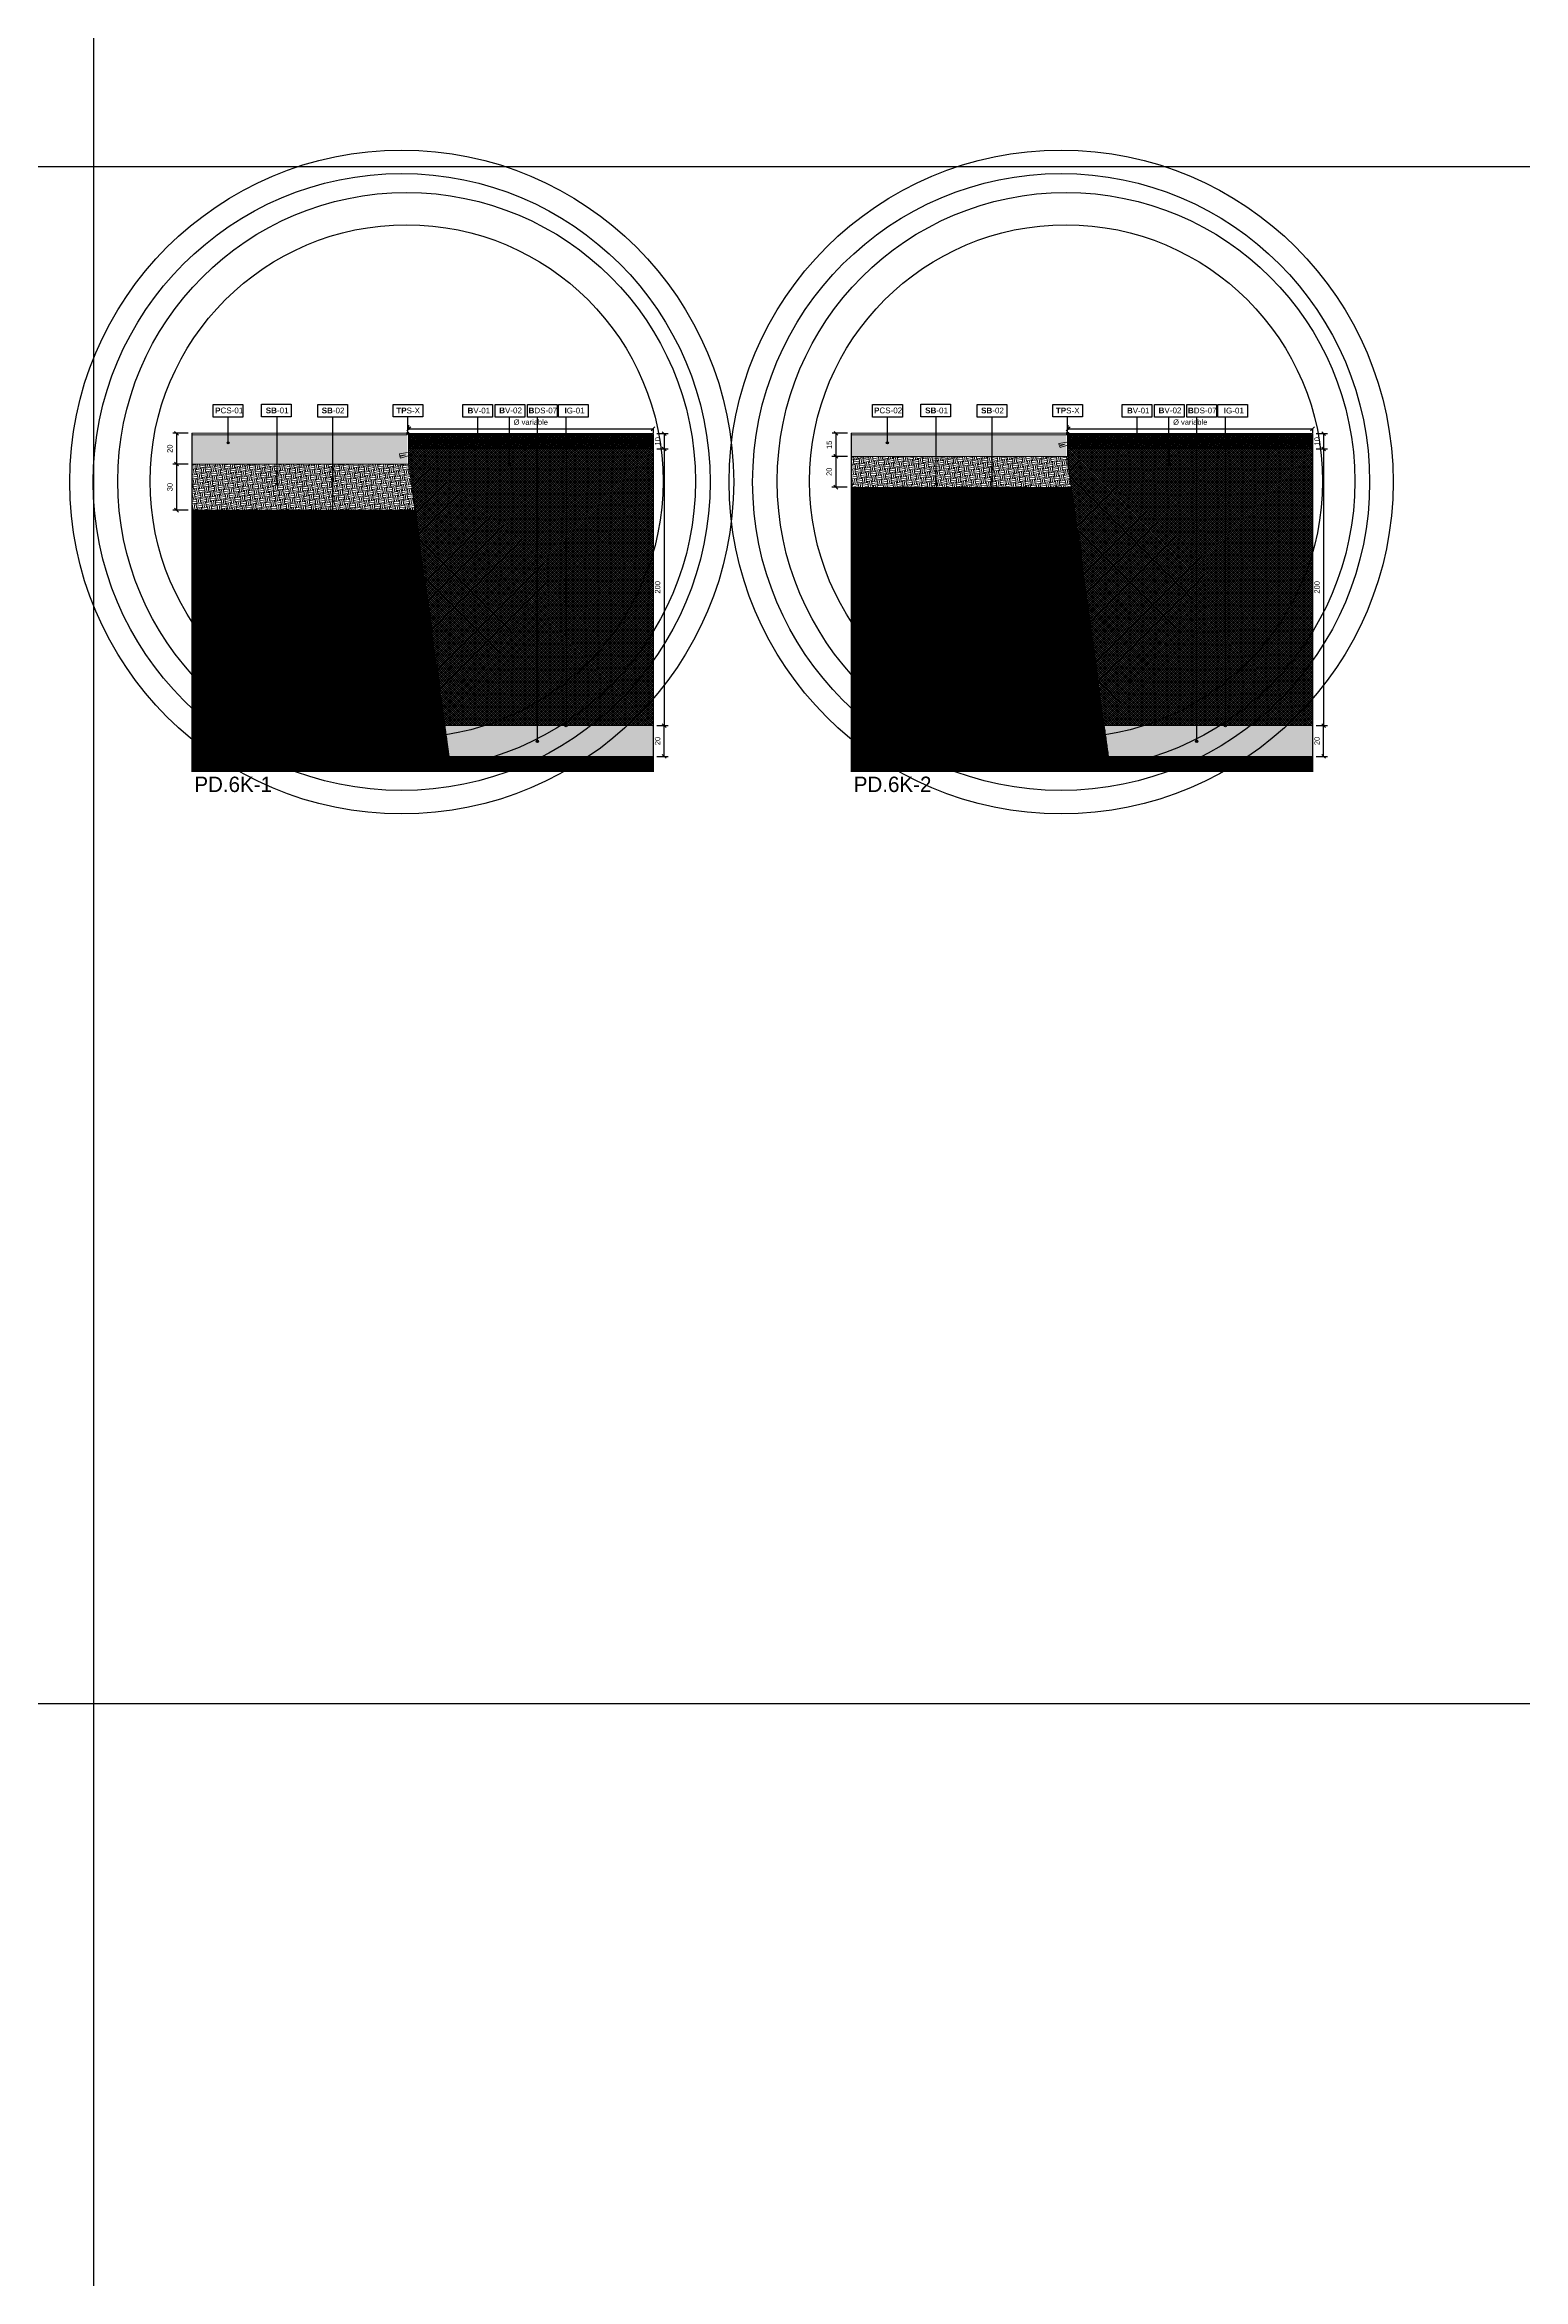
# Model space of a CAD drawing. Header units: metres. Extents: x -325 to 301, y -147 to 149.
# Drawn here: x 71.91 to 81.53, y 9.71 to 24.25 of the extents above; entities that cross this region are included whole.
import ezdxf

# ---------------------------------------------------------------- set-up
doc = ezdxf.new("R2010")
doc.units = ezdxf.units.M
doc.linetypes.add('ACAD_ISO03W100', pattern=[30, 12, -18])
doc.layers.get('Defpoints').update_dxf_attribs({"lineweight": 13})
for name, color, linetype, plot in [('-aux', 50, 'Continuous', False), ('-AUX_MON', 3, 'Continuous', False), ('-AUX_RIM', 2, 'Continuous', False)]:
    doc.layers.add(name, color=color, linetype=linetype, plot=plot)
doc.layers.add('0-TX-1_25', color=7, linetype='Continuous', true_color=0x3f4f7f)
doc.layers.add('03-SOL-H-sorra', color=7, linetype='Continuous', true_color=0x7e7a67)
for name, color, linetype in [('02-L-Geotextile', 32, 'Continuous'), ('1-SECCIÓ', 1, 'Continuous'), ('A-KEYPLAN_HATCH', 7, 'Continuous'), ('A_TEXT_2', 7, 'Continuous'), ('EIT_3 TR terra vegetal', 45, 'Continuous')]:
    doc.layers.add(name, color=color, linetype=linetype)
for name, color, linetype, lineweight in [('1-CM', 7, 'Continuous', 0), ('2-metall', 5, 'Continuous', 0), ('3-TR Seleccionat', 44, 'Continuous', 0), ('3-TR Tot-u', 37, 'Continuous', 0), ('3-TR-recebo', 252, 'Continuous', 0)]:
    doc.layers.add(name, color=color, linetype=linetype, lineweight=lineweight)
doc.layers.add('3-TR tot_u', color=7, linetype='Continuous', lineweight=5, true_color=0x787878)
doc.styles.add('Arial_4', font='arial.ttf', dxfattribs={"height": 1.8})
doc.styles.get("Standard").update_dxf_attribs({"font": 'arial.ttf'})
doc.styles.add('x-llegenda materials$0$ENGRAVERS', font='TT0586M.TTF')
doc.dimstyles.new('ISO-25', dxfattribs={"dimtxt": 0.1, "dimasz": 0.1, "dimexe": 0.1, "dimexo": 0.1, "dimgap": 0.1, "dimtad": 1, "dimdec": 0, "dimlfac": 100, "dimzin": 9, "dimtxsty": 'Standard', "dimblk": 'OBLIQUE', "dimcen": 0.1, "dimadec": 0, "dimazin": 0, "dimtfac": 1, "dimtdec": 0, "dimtmove": 0, "dimatfit": 3, "dimldrblk": 'OBLIQUE', "dimfxl": 1, "dimarcsym": 0})

# ---------------------------------------------------------------- blocks, each defined once
blk = doc.blocks.new('hatch keyplan 2')
at = {"layer": 'A-KEYPLAN_HATCH'}
blk.add_lwpolyline([(0, 0.00548), (0.01287, 0.00548), (0.01287, 0), (0, 0)], close=True, dxfattribs=at)
blk = doc.blocks.new('hatch keyplan')
at = {"layer": 'A-KEYPLAN_HATCH'}
blk.add_blockref('hatch keyplan 2', (1.43058, 0.85215), dxfattribs=at)
blk = doc.blocks.new('SB-01')
at = {"layer": 'A-KEYPLAN_HATCH'}
blk.add_blockref('hatch keyplan', (-1.43058, -0.85215), dxfattribs=at)
at = {"layer": 'A_TEXT_2', "insert": (-0.0008, 0.00403), "char_height": 0.0025, "attachment_point": 1}
blk.add_mtext_dynamic_manual_height_columns('\\pi0.00271;{\\fArial|b1|i0|c0|p34;SB}-01', width=0.0145619, gutter_width=0.015, heights=[0], dxfattribs=at)
blk = doc.blocks.new('PCS01')
at = {"layer": 'A-KEYPLAN_HATCH'}
blk.add_blockref('hatch keyplan', (-1.42958, -0.85215), dxfattribs=at)
at = {"layer": 'A_TEXT_2', "insert": (0.0002, 0.00411), "char_height": 0.0025, "attachment_point": 1}
blk.add_mtext_dynamic_manual_height_columns('\\pi0.00161;{\\fArial|b1|i0|c0|p34;P}CS-01', width=0.0145619, gutter_width=0.015, heights=[0], dxfattribs=at)
blk = doc.blocks.new('B-V02')
at = {"layer": 'A-KEYPLAN_HATCH'}
blk.add_blockref('hatch keyplan', (-1.43058, -0.85215), dxfattribs=at)
at = {"layer": 'A_TEXT_2', "insert": (-0.0008, 0.00412), "char_height": 0.0025, "attachment_point": 1}
blk.add_mtext_dynamic_manual_height_columns('\\pi0.00255;{\\fArial|b1|i0|c0|p34;B}V-02', width=0.0145619, gutter_width=0.015, heights=[0], dxfattribs=at)
blk = doc.blocks.new('_Oblique')
at = {"color": 0, "lineweight": -2}
blk.add_line((-0.5, -0.5), (0.5, 0.5), dxfattribs=at)
blk = doc.blocks.new('*D203')
at = {"layer": '0-TX-1_25', "color": 0, "lineweight": -2, "transparency": 16777216}
for p, q in [((72.846, 21.722), (72.746, 21.722)), ((72.771, 21.722), (72.771, 21.522)), ((72.846, 21.522), (72.746, 21.522))]:
    blk.add_line(p, q, dxfattribs=at)
at = {"layer": 'Defpoints', "color": 0, "transparency": 16777216}
for p in [(72.871, 21.722), (72.771, 21.522), (72.871, 21.522)]:
    blk.add_point(p, dxfattribs=at)
at = {"layer": '0-TX-1_25', "color": 0, "lineweight": -2, "transparency": 16777216, "xscale": 0.025, "yscale": 0.025, "zscale": 0.025}
for p, rotation in [((72.771, 21.722), 90), ((72.771, 21.522), 270)]:
    blk.add_blockref('_Oblique', p, dxfattribs=dict(at, rotation=rotation))
at = {"layer": '0-TX-1_25', "color": 0, "transparency": 16777216, "insert": (72.728, 21.622), "char_height": 0.035, "attachment_point": 5, "rotation": 90}
blk.add_mtext('20', dxfattribs=at)
blk = doc.blocks.new('*D204')
at = {"layer": '0-TX-1_25', "color": 0, "lineweight": -2, "transparency": 16777216}
for p, q in [((72.846, 21.522), (72.746, 21.522)), ((72.771, 21.522), (72.771, 21.222)), ((72.846, 21.222), (72.746, 21.222))]:
    blk.add_line(p, q, dxfattribs=at)
at = {"layer": 'Defpoints', "color": 0, "transparency": 16777216}
for p in [(72.871, 21.522), (72.771, 21.222), (72.871, 21.222)]:
    blk.add_point(p, dxfattribs=at)
at = {"layer": '0-TX-1_25', "color": 0, "lineweight": -2, "transparency": 16777216, "xscale": 0.025, "yscale": 0.025, "zscale": 0.025}
for p, rotation in [((72.771, 21.522), 90), ((72.771, 21.222), 270)]:
    blk.add_blockref('_Oblique', p, dxfattribs=dict(at, rotation=rotation))
at = {"layer": '0-TX-1_25', "color": 0, "transparency": 16777216, "insert": (72.728, 21.372), "char_height": 0.035, "attachment_point": 5, "rotation": 90}
blk.add_mtext('30', dxfattribs=at)
blk = doc.blocks.new('*D205')
at = {"layer": '0-TX-1_25', "color": 0, "lineweight": -2, "transparency": 16777216}
for p, q in [((75.896, 21.62), (75.969, 21.62)), ((75.944, 21.62), (75.944, 19.82)), ((75.896, 19.82), (75.969, 19.82))]:
    blk.add_line(p, q, dxfattribs=at)
at = {"layer": 'Defpoints', "color": 0, "transparency": 16777216}
for p in [(75.871, 21.62), (75.871, 19.82), (75.944, 19.82)]:
    blk.add_point(p, dxfattribs=at)
at = {"layer": '0-TX-1_25', "color": 0, "lineweight": -2, "transparency": 16777216, "xscale": 0.025, "yscale": 0.025, "zscale": 0.025}
for p, rotation in [((75.944, 21.62), 90), ((75.944, 19.82), 270)]:
    blk.add_blockref('_Oblique', p, dxfattribs=dict(at, rotation=rotation))
at = {"layer": '0-TX-1_25', "color": 0, "transparency": 16777216, "insert": (75.901, 20.72), "char_height": 0.035, "attachment_point": 5, "rotation": 90}
blk.add_mtext('200', dxfattribs=at)
blk = doc.blocks.new('B-V01')
at = {"layer": 'A-KEYPLAN_HATCH'}
blk.add_blockref('hatch keyplan', (-1.43058, -0.85215), dxfattribs=at)
at = {"layer": 'A_TEXT_2', "lineweight": 211, "insert": (-0.00079, 0.00402), "char_height": 0.0024588, "attachment_point": 1, "line_spacing_factor": 0.938532, "style": 'Arial_4'}
blk.add_mtext_dynamic_manual_height_columns('\\pi0.00285;{\\fArial|b1|i0|c0|p34;B}V-01', width=0.0145619, gutter_width=0.015, heights=[0], dxfattribs=at)
blk = doc.blocks.new('POINT')
at = {"layer": '0-TX-1_25'}
h = blk.add_hatch(dxfattribs=at)
h.set_pattern_fill('ANGLE', color=256)
h.set_pattern_definition([(0, (-83.747, -12.726), (0, 6.985), [5.08, -1.905]), (90, (-83.747, -12.726), (-6.985, 4e-16), [5.08, -1.905])])
edge = h.paths.add_edge_path()
edge.add_arc((0, 0), 0.0075, 0, 360)
h = blk.add_hatch(color=256, dxfattribs=at)
h.dxf.hatch_style = 1
edge = h.paths.add_edge_path()
edge.add_arc((0, 0), 0.0075, 0, 360)
blk.add_circle((0, 0), 0.0075, dxfattribs=at)
blk = doc.blocks.new('*D276')
at = {"layer": '0-TX-1_25', "color": 0, "lineweight": -2, "transparency": 16777216}
for p, q in [((75.896, 21.72), (75.969, 21.72)), ((75.944, 21.72), (75.944, 21.62)), ((75.896, 21.62), (75.969, 21.62))]:
    blk.add_line(p, q, dxfattribs=at)
at = {"layer": 'Defpoints', "color": 0, "transparency": 16777216}
for p in [(75.871, 21.72), (75.871, 21.62), (75.944, 21.62)]:
    blk.add_point(p, dxfattribs=at)
at = {"layer": '0-TX-1_25', "color": 0, "lineweight": -2, "transparency": 16777216, "xscale": 0.025, "yscale": 0.025, "zscale": 0.025}
for p, rotation in [((75.944, 21.72), 90), ((75.944, 21.62), 270)]:
    blk.add_blockref('_Oblique', p, dxfattribs=dict(at, rotation=rotation))
at = {"layer": '0-TX-1_25', "color": 0, "transparency": 16777216, "insert": (75.901, 21.67), "char_height": 0.035, "attachment_point": 5, "rotation": 90}
blk.add_mtext('10', dxfattribs=at)
blk = doc.blocks.new('IG01')
at = {"layer": 'A-KEYPLAN_HATCH', "xscale": 10, "yscale": 10, "zscale": 10}
blk.add_blockref('hatch keyplan', (-14.3058, -8.5215), dxfattribs=at)
at = {"layer": 'A_TEXT_2', "insert": (-0.008, 0.0405), "char_height": 0.025, "attachment_point": 1}
blk.add_mtext_dynamic_manual_height_columns('\\pi0.03354;{\\fArial|b1|i0|c0|p34;I}G-01', width=0.145619, gutter_width=0.15, heights=[0], dxfattribs=at)
blk = doc.blocks.new('*D305')
at = {"layer": '0-TX-1_25', "color": 0, "lineweight": -2, "transparency": 16777216}
for p, q in [((75.896, 19.82), (75.969, 19.82)), ((75.944, 19.62), (75.944, 19.82)), ((75.896, 19.62), (75.969, 19.62))]:
    blk.add_line(p, q, dxfattribs=at)
at = {"layer": 'Defpoints', "color": 0, "transparency": 16777216}
for p in [(75.871, 19.82), (75.944, 19.82), (75.871, 19.62)]:
    blk.add_point(p, dxfattribs=at)
at = {"layer": '0-TX-1_25', "color": 0, "lineweight": -2, "transparency": 16777216, "xscale": 0.025, "yscale": 0.025, "zscale": 0.025}
for p, rotation in [((75.944, 19.82), 90), ((75.944, 19.62), 270)]:
    blk.add_blockref('_Oblique', p, dxfattribs=dict(at, rotation=rotation))
at = {"layer": '0-TX-1_25', "color": 0, "transparency": 16777216, "insert": (75.901, 19.72), "char_height": 0.035, "attachment_point": 5, "rotation": 90}
blk.add_mtext('20', dxfattribs=at)
blk = doc.blocks.new('PROFIL 150x1')
at = {"layer": '2-metall'}
blk.add_hatch(color=256, dxfattribs=at).paths.add_polyline_path([(-0.002, 0.15), (-0.002, 0.003), (-0.002, -0.047), (-0.007, -0.047), (-0.007, 0.15)])
blk.add_line((-0.007, 0), (-0.007, 0), dxfattribs=at)
for points in [[(-0.007, -0.047), (-0.002, -0.047), (-0.007, -0.047), (-0.007, 0.15), (-0.002, 0.15)], [(-0.001, 0.029), (0.051, 0.019), (0.049, 0.008), (0.013, 0.014), (0.047, 0.002), (0.044, -0.008), (-0.004, 0.008)]]:
    blk.add_lwpolyline(points, dxfattribs=at)
blk = doc.blocks.new('SB-02')
at = {"layer": 'A-KEYPLAN_HATCH'}
blk.add_blockref('hatch keyplan', (-1.43058, -0.85215), dxfattribs=at)
at = {"layer": 'A_TEXT_2', "insert": (-0.0008, 0.00408), "char_height": 0.0025, "attachment_point": 1}
blk.add_mtext_dynamic_manual_height_columns('\\pi0.00249;{\\fArial|b1|i0|c0|p34;SB}-02', width=0.0145619, gutter_width=0.015, heights=[0], dxfattribs=at)
blk = doc.blocks.new('*D2114')
at = {"layer": '0-TX-1_25', "color": 0, "lineweight": -2, "transparency": 16777216}
for p, q in [((77.136, 21.722), (77.036, 21.722)), ((77.061, 21.722), (77.061, 21.572)), ((77.136, 21.572), (77.036, 21.572))]:
    blk.add_line(p, q, dxfattribs=at)
at = {"layer": 'Defpoints', "color": 0, "transparency": 16777216}
for p in [(77.161, 21.722), (77.061, 21.572), (77.161, 21.572)]:
    blk.add_point(p, dxfattribs=at)
at = {"layer": '0-TX-1_25', "color": 0, "lineweight": -2, "transparency": 16777216, "xscale": 0.025, "yscale": 0.025, "zscale": 0.025}
for p, rotation in [((77.061, 21.722), 90), ((77.061, 21.572), 270)]:
    blk.add_blockref('_Oblique', p, dxfattribs=dict(at, rotation=rotation))
at = {"layer": '0-TX-1_25', "color": 0, "transparency": 16777216, "insert": (77.018, 21.647), "char_height": 0.035, "attachment_point": 5, "rotation": 90}
blk.add_mtext('15', dxfattribs=at)
blk = doc.blocks.new('*D2115')
at = {"layer": '0-TX-1_25', "color": 0, "lineweight": -2, "transparency": 16777216}
for p, q in [((77.136, 21.572), (77.035, 21.572)), ((77.06, 21.572), (77.06, 21.372)), ((77.135, 21.372), (77.035, 21.372))]:
    blk.add_line(p, q, dxfattribs=at)
at = {"layer": 'Defpoints', "color": 0, "transparency": 16777216}
for p in [(77.161, 21.572), (77.06, 21.372), (77.16, 21.372)]:
    blk.add_point(p, dxfattribs=at)
at = {"layer": '0-TX-1_25', "color": 0, "lineweight": -2, "transparency": 16777216, "xscale": 0.025, "yscale": 0.025, "zscale": 0.025}
for p, rotation in [((77.06, 21.572), 90), ((77.06, 21.372), 270)]:
    blk.add_blockref('_Oblique', p, dxfattribs=dict(at, rotation=rotation))
at = {"layer": '0-TX-1_25', "color": 0, "transparency": 16777216, "insert": (77.017, 21.472), "char_height": 0.035, "attachment_point": 5, "rotation": 90}
blk.add_mtext('20', dxfattribs=at)
blk = doc.blocks.new('*D2112')
at = {"layer": '0-TX-1_25', "color": 0, "lineweight": -2, "transparency": 16777216}
for p, q in [((80.186, 21.62), (80.259, 21.62)), ((80.234, 21.62), (80.234, 19.82)), ((80.186, 19.82), (80.259, 19.82))]:
    blk.add_line(p, q, dxfattribs=at)
at = {"layer": 'Defpoints', "color": 0, "transparency": 16777216}
for p in [(80.161, 21.62), (80.161, 19.82), (80.234, 19.82)]:
    blk.add_point(p, dxfattribs=at)
at = {"layer": '0-TX-1_25', "color": 0, "lineweight": -2, "transparency": 16777216, "xscale": 0.025, "yscale": 0.025, "zscale": 0.025}
for p, rotation in [((80.234, 21.62), 90), ((80.234, 19.82), 270)]:
    blk.add_blockref('_Oblique', p, dxfattribs=dict(at, rotation=rotation))
at = {"layer": '0-TX-1_25', "color": 0, "transparency": 16777216, "insert": (80.191, 20.72), "char_height": 0.035, "attachment_point": 5, "rotation": 90}
blk.add_mtext('200', dxfattribs=at)
blk = doc.blocks.new('*D2111')
at = {"layer": '0-TX-1_25', "color": 0, "lineweight": -2, "transparency": 16777216}
for p, q in [((80.186, 21.72), (80.259, 21.72)), ((80.234, 21.72), (80.234, 21.62)), ((80.186, 21.62), (80.259, 21.62))]:
    blk.add_line(p, q, dxfattribs=at)
at = {"layer": 'Defpoints', "color": 0, "transparency": 16777216}
for p in [(80.161, 21.72), (80.161, 21.62), (80.234, 21.62)]:
    blk.add_point(p, dxfattribs=at)
at = {"layer": '0-TX-1_25', "color": 0, "lineweight": -2, "transparency": 16777216, "xscale": 0.025, "yscale": 0.025, "zscale": 0.025}
for p, rotation in [((80.234, 21.72), 90), ((80.234, 21.62), 270)]:
    blk.add_blockref('_Oblique', p, dxfattribs=dict(at, rotation=rotation))
at = {"layer": '0-TX-1_25', "color": 0, "transparency": 16777216, "insert": (80.191, 21.67), "char_height": 0.035, "attachment_point": 5, "rotation": 90}
blk.add_mtext('10', dxfattribs=at)
blk = doc.blocks.new('*D2113')
at = {"layer": '0-TX-1_25', "color": 0, "lineweight": -2, "transparency": 16777216}
for p, q in [((80.186, 19.82), (80.259, 19.82)), ((80.234, 19.62), (80.234, 19.82)), ((80.186, 19.62), (80.259, 19.62))]:
    blk.add_line(p, q, dxfattribs=at)
at = {"layer": 'Defpoints', "color": 0, "transparency": 16777216}
for p in [(80.161, 19.82), (80.234, 19.82), (80.161, 19.62)]:
    blk.add_point(p, dxfattribs=at)
at = {"layer": '0-TX-1_25', "color": 0, "lineweight": -2, "transparency": 16777216, "xscale": 0.025, "yscale": 0.025, "zscale": 0.025}
for p, rotation in [((80.234, 19.82), 90), ((80.234, 19.62), 270)]:
    blk.add_blockref('_Oblique', p, dxfattribs=dict(at, rotation=rotation))
at = {"layer": '0-TX-1_25', "color": 0, "transparency": 16777216, "insert": (80.191, 19.72), "char_height": 0.035, "attachment_point": 5, "rotation": 90}
blk.add_mtext('20', dxfattribs=at)
blk = doc.blocks.new('PCS02')
at = {"layer": 'A-KEYPLAN_HATCH'}
blk.add_blockref('hatch keyplan', (-1.43058, -0.85215), dxfattribs=at)
at = {"layer": 'A_TEXT_2', "insert": (-0.0008, 0.00411), "char_height": 0.0025, "attachment_point": 1}
blk.add_mtext_dynamic_manual_height_columns('\\pi0.00139;{\\fArial|b1|i0|c0|p34;P}CS-02', width=0.0145619, gutter_width=0.015, heights=[0], dxfattribs=at)
blk = doc.blocks.new('B-DS07')
at = {"layer": 'A-KEYPLAN_HATCH'}
blk.add_blockref('hatch keyplan', (-1.43058, -0.85215), dxfattribs=at)
at = {"layer": 'A_TEXT_2', "insert": (-0.0008, 0.00408), "char_height": 0.0025, "attachment_point": 1}
blk.add_mtext_dynamic_manual_height_columns('\\pi0.00128;{\\fArial|b1|i0|c0|p34;B}DS-07', width=0.0145619, gutter_width=0.015, heights=[0], dxfattribs=at)
blk = doc.blocks.new('*D2834')
at = {"layer": '0-TX-1_25', "color": 0, "lineweight": -2, "transparency": 16777216}
for p, q in [((74.282, 21.745), (74.282, 21.776)), ((74.282, 21.751), (75.871, 21.751)), ((75.871, 21.751), (75.871, 21.726))]:
    blk.add_line(p, q, dxfattribs=at)
at = {"layer": 'Defpoints', "color": 0, "transparency": 16777216}
for p in [(74.282, 21.72), (75.871, 21.77), (75.871, 21.751)]:
    blk.add_point(p, dxfattribs=at)
at = {"layer": '0-TX-1_25', "color": 0, "lineweight": -2, "transparency": 16777216, "xscale": 0.025, "yscale": 0.025, "zscale": 0.025, "rotation": 180}
blk.add_blockref('_Oblique', (74.282, 21.751), dxfattribs=at)
at = {"layer": '0-TX-1_25', "color": 0, "lineweight": -2, "transparency": 16777216, "xscale": 0.025, "yscale": 0.025, "zscale": 0.025}
blk.add_blockref('_Oblique', (75.871, 21.751), dxfattribs=at)
at = {"layer": '0-TX-1_25', "color": 0, "transparency": 16777216, "insert": (75.076, 21.794), "char_height": 0.035, "attachment_point": 5}
blk.add_mtext('%%C variable', dxfattribs=at)
blk = doc.blocks.new('*D2835')
at = {"layer": '0-TX-1_25', "color": 0, "lineweight": -2, "transparency": 16777216}
for p, q in [((78.572, 21.745), (78.572, 21.776)), ((78.572, 21.751), (80.161, 21.751)), ((80.161, 21.751), (80.161, 21.726))]:
    blk.add_line(p, q, dxfattribs=at)
at = {"layer": 'Defpoints', "color": 0, "transparency": 16777216}
for p in [(78.572, 21.72), (80.161, 21.77), (80.161, 21.751)]:
    blk.add_point(p, dxfattribs=at)
at = {"layer": '0-TX-1_25', "color": 0, "lineweight": -2, "transparency": 16777216, "xscale": 0.025, "yscale": 0.025, "zscale": 0.025, "rotation": 180}
blk.add_blockref('_Oblique', (78.572, 21.751), dxfattribs=at)
at = {"layer": '0-TX-1_25', "color": 0, "lineweight": -2, "transparency": 16777216, "xscale": 0.025, "yscale": 0.025, "zscale": 0.025}
blk.add_blockref('_Oblique', (80.161, 21.751), dxfattribs=at)
at = {"layer": '0-TX-1_25', "color": 0, "transparency": 16777216, "insert": (79.366, 21.794), "char_height": 0.035, "attachment_point": 5}
blk.add_mtext('%%C variable', dxfattribs=at)

msp = doc.modelspace()

# ---------------------------------------------------------------- hatches: boundary and pattern name
at = {"layer": '03-SOL-H-sorra'}
h = msp.add_hatch(dxfattribs=at)
h.set_pattern_fill('GRAVEL', color=256, scale=0.0015, angle=45.5782, style=0)
h.set_pattern_definition([(273.59101932522, (346871.605255, 4550246.8797274), (0.0315614064445395, -0.4576978562580837), [0.0051258216, -0.50745725459347]), (230.547972825218, (346871.605576, 4550246.8746116), (0.2927988807063723, 0.3532028672832049), [0.0087960708, -0.87081073340286]), (178.08867892522, (346871.5999867, 4550246.8678197), (0.5659992078467491, -0.0212298543760944), [0.0062022228, -0.6140208419115]), (312.851920825218, (346871.5963892, 4550246.8505404), (-0.5175580738186486, 0.5605615490069846), [0.0080100678, -0.79299656138607]), (338.41188600522, (346871.601837, 4550246.8446681), (-0.4598729198166084, 0.1839537648957676), [0.0078545055, -0.77759711618016]), (42.851920825218, (346871.6091405, 4550246.8417782), (-0.5605615490069846, -0.5175580738186486), [0.0080100678, -0.79299656138607]), (83.272472295218, (346871.6150127, 4550246.8472259), (-0.07456488151619256, -0.6204217665785452), [0.0105929049, -1.0486967297137]), (117.833560195218, (346871.6162537, 4550246.8577459), (-0.4119755516710567, 0.7771642521535052), [0.0100007928, -0.99007884902858]), (167.007797445218, (346871.6115843, 4550246.8665896), (-0.5670867396270464, 0.1289874402380721), [0.008037195, -0.79568318548068]), (220.81459012522, (346871.6037528, 4550246.8683965), (0.3205539276823793, 0.2726565595165129), [0.0091756992, -0.44960905425]), (267.975669625218, (346871.5968084, 4550246.8623992), (-0.0206860886832061, -0.6198780006864176), [0.0118661688, -1.17475158768266]), (184.39230665522, (346871.623062, 4550246.877213), (-0.3499402705637986, -0.0304738746748875), [0.0040500681, -0.40095848736516]), (217.04746622522, (346871.619024, 4550246.8769027), (0.4011002339134928, 0.3004116048933317), [0.0077052297, -0.7628195849556]), (270.5782318252, (346871.612874, 4550246.87226), (0.02721127936783, -0.02666751347925), [0.0053881401, -0.04849339662642]), (248.77682233522, (346871.607742, 4550246.873556), (0.078915008673756, 0.189391423792005), [0.0029016198, -0.2872593355334]), (337.37964131522, (346871.606692, 4550246.870851), (-0.108301351586422, 0.052791261062361), [0.0041034843, -0.20107129485]), (76.54198835522, (346871.6104795, 4550246.869273), (0.0255799817070285, 0.1349688650610565), [0.0066647949, -0.21549447229365]), (207.14328300522, (346871.612031, 4550246.875754), (0.080546306324867, 0.027755045260628), [0.0048193071, -0.11566347175242]), (61.96777215922, (346871.5912245, 4550246.8550685), (0.1850412966889904, 0.3521153341160528), [0.00675132, -0.6683824000881]), (115.92440776522, (346871.5943974, 4550246.8610278), (0.1926540191158534, -0.402187765749548), [0.0056639841, -0.560733235173]), (338.77682233522, (346871.6065884, 4550246.881088), (-0.189391423792145, 0.0789150086738104), [0.0058032015, -0.2843577538334]), (29.18869149522, (346871.611998, 4550246.8789872), (-0.3483089728825237, -0.1921102532649198), [0.00675132, -0.6683824000881]), (25.02218660522, (346871.6080955, 4550246.8385346), (-0.187760126131903, -0.0827213698806518), [0.006510528, -0.3190160146966]), (340.35337242522, (346871.613995, 4550246.8412884), (-0.4326616405274602, 0.1572862511984727), [0.0054550818, -0.5400539007108]), (112.37964131522, (346871.6340663, 4550246.8546926), (-0.082721369892451, 0.1877601261267086), [0.0058032015, -0.2843577538334]), (62.93225646522, (346871.6318568, 4550246.8600587), (-0.237832557729163, -0.4604166857141386), [0.0063867411, -0.632285639703]), (115.02218660522, (346871.6209992, 4550246.841359), (0.0827213698793478, -0.1877601261324785), [0.003255264, -0.3222712786966]), (146.88816429922, (346871.632466, 4550246.85306), (-0.135512630950578, 0.079458774549162), [0.001942719, -0.1923299244679]), (211.54198835722, (346871.630839, 4550246.854121), (0.107213819805569, 0.05496632462424), [0.0078545055, -0.14923581883604]), (231.58723778522, (346871.624145, 4550246.8500123), (0.2394638554089973, 0.2987803071700668), [0.007279005, -0.72062047295006]), (349.26829935522, (346871.612929, 4550246.866873), (-0.081090072216726, 0.026123747585034), [0.0054948582, -0.1318766453952]), (38.735458415218, (346871.6183273, 4550246.8658494), (0.5077702878614525, 0.4092567223212005), [0.0095933514, -0.94974013597546]), (106.52362772522, (346871.6258105, 4550246.8718522), (0.083808901653172, -0.2955177118273786), [0.0039226236, -0.38834088477165]), (135.5782318252, (346871.624695, 4550246.875613), (-0.05387879284708, -0.00054376588858), [0.002286, -0.035814]), (165.83466898522, (346871.6227953, 4550246.850268), (0.2971490094863614, -0.0778274769041831), [0.0052930044, -0.524009111598]), (93.59101932522, (346871.6176632, 4550246.8515634), (-0.0315614064429377, 0.4576978562581842), [0.0102516432, -0.50233143299347]), (45.5782318252, (346871.61702, 4550246.861795), (-0.00054376588858, 0.05387879284708), [0.009906, -0.028194]), (10.88307832522, (346871.6239546, 4550246.8688699), (0.457154090321056, 0.085440199570956), [0.0060241434, -0.5963897508621]), (299.63283592522, (346871.6298704, 4550246.870007), (0.0821776039944156, -0.1338813332833923), [0.0055474362, -0.27182475058158]), (253.224207185218, (346871.6326133, 4550246.8651853), (-0.2345699624821267, -0.7836894427648844), [0.0090321765, -0.89418696634407]), (221.004310565218, (346871.6300064, 4550246.8565375), (-0.3738889545980399, -0.3270791183025397), [0.0095554419, -0.9459876968436])])
h.paths.add_polyline_path([(75.871, 19.82), (75.871, 19.62), (74.545, 19.62), (74.521, 19.82)])
h = msp.add_hatch(dxfattribs=at)
h.set_pattern_fill('GRAVEL', color=256, scale=0.0015, angle=45.5782, style=0)
h.set_pattern_definition([(273.59101932522, (346875.8949435, 4550246.8797274), (0.0315614064445395, -0.4576978562580837), [0.0051258216, -0.50745725459347]), (230.547972825218, (346875.8952646, 4550246.8746116), (0.2927988807063723, 0.3532028672832049), [0.0087960708, -0.87081073340286]), (178.08867892522, (346875.8896753, 4550246.8678197), (0.5659992078467491, -0.0212298543760944), [0.0062022228, -0.6140208419115]), (312.851920825218, (346875.8860778, 4550246.8505404), (-0.5175580738186486, 0.5605615490069846), [0.0080100678, -0.79299656138607]), (338.41188600522, (346875.8915255, 4550246.8446681), (-0.4598729198166084, 0.1839537648957676), [0.0078545055, -0.77759711618016]), (42.851920825218, (346875.898829, 4550246.8417782), (-0.5605615490069846, -0.5175580738186486), [0.0080100678, -0.79299656138607]), (83.272472295218, (346875.9047013, 4550246.8472259), (-0.07456488151619256, -0.6204217665785452), [0.0105929049, -1.0486967297137]), (117.833560195218, (346875.9059422, 4550246.8577459), (-0.4119755516710567, 0.7771642521535052), [0.0100007928, -0.99007884902858]), (167.007797445218, (346875.9012728, 4550246.8665896), (-0.5670867396270464, 0.1289874402380721), [0.008037195, -0.79568318548068]), (220.81459012522, (346875.8934413, 4550246.8683965), (0.3205539276823793, 0.2726565595165129), [0.0091756992, -0.44960905425]), (267.975669625218, (346875.8864969, 4550246.8623992), (-0.0206860886832061, -0.6198780006864176), [0.0118661688, -1.17475158768266]), (184.39230665522, (346875.9127507, 4550246.877213), (-0.3499402705637986, -0.0304738746748875), [0.0040500681, -0.40095848736516]), (217.04746622522, (346875.9087125, 4550246.8769027), (0.4011002339134928, 0.3004116048933317), [0.0077052297, -0.7628195849556]), (270.5782318252, (346875.902563, 4550246.87226), (0.02721127936783, -0.02666751347925), [0.0053881401, -0.04849339662642]), (248.77682233522, (346875.8974306, 4550246.873556), (0.078915008673756, 0.189391423792005), [0.0029016198, -0.2872593355334]), (337.37964131522, (346875.89638, 4550246.870851), (-0.108301351586422, 0.052791261062361), [0.0041034843, -0.20107129485]), (76.54198835522, (346875.900168, 4550246.869273), (0.0255799817070285, 0.1349688650610565), [0.0066647949, -0.21549447229365]), (207.14328300522, (346875.901719, 4550246.875754), (0.080546306324867, 0.027755045260628), [0.0048193071, -0.11566347175242]), (61.96777215922, (346875.880913, 4550246.8550685), (0.1850412966889904, 0.3521153341160528), [0.00675132, -0.6683824000881]), (115.92440776522, (346875.884086, 4550246.8610278), (0.1926540191158534, -0.402187765749548), [0.0056639841, -0.560733235173]), (338.77682233522, (346875.896277, 4550246.881088), (-0.189391423792145, 0.0789150086738104), [0.0058032015, -0.2843577538334]), (29.18869149522, (346875.9016865, 4550246.8789872), (-0.3483089728825237, -0.1921102532649198), [0.00675132, -0.6683824000881]), (25.02218660522, (346875.897784, 4550246.8385346), (-0.187760126131903, -0.0827213698806518), [0.006510528, -0.3190160146966]), (340.35337242522, (346875.9036835, 4550246.8412884), (-0.4326616405274602, 0.1572862511984727), [0.0054550818, -0.5400539007108]), (112.37964131522, (346875.923755, 4550246.8546926), (-0.082721369892451, 0.1877601261267086), [0.0058032015, -0.2843577538334]), (62.93225646522, (346875.9215453, 4550246.8600587), (-0.237832557729163, -0.4604166857141386), [0.0063867411, -0.632285639703]), (115.02218660522, (346875.9106878, 4550246.841359), (0.0827213698793478, -0.1877601261324785), [0.003255264, -0.3222712786966]), (146.88816429922, (346875.922155, 4550246.85306), (-0.135512630950578, 0.079458774549162), [0.001942719, -0.1923299244679]), (211.54198835722, (346875.920528, 4550246.854121), (0.107213819805569, 0.05496632462424), [0.0078545055, -0.14923581883604]), (231.58723778522, (346875.9138335, 4550246.8500123), (0.2394638554089973, 0.2987803071700668), [0.007279005, -0.72062047295006]), (349.26829935522, (346875.902617, 4550246.866873), (-0.081090072216726, 0.026123747585034), [0.0054948582, -0.1318766453952]), (38.735458415218, (346875.9080158, 4550246.8658494), (0.5077702878614525, 0.4092567223212005), [0.0095933514, -0.94974013597546]), (106.52362772522, (346875.915499, 4550246.8718522), (0.083808901653172, -0.2955177118273786), [0.0039226236, -0.38834088477165]), (135.5782318252, (346875.914383, 4550246.875613), (-0.05387879284708, -0.00054376588858), [0.002286, -0.035814]), (165.83466898522, (346875.9124838, 4550246.850268), (0.2971490094863614, -0.0778274769041831), [0.0052930044, -0.524009111598]), (93.59101932522, (346875.9073517, 4550246.8515634), (-0.0315614064429377, 0.4576978562581842), [0.0102516432, -0.50233143299347]), (45.5782318252, (346875.90671, 4550246.861795), (-0.00054376588858, 0.05387879284708), [0.009906, -0.028194]), (10.88307832522, (346875.9136432, 4550246.8688699), (0.457154090321056, 0.085440199570956), [0.0060241434, -0.5963897508621]), (299.63283592522, (346875.919559, 4550246.870007), (0.0821776039944156, -0.1338813332833923), [0.0055474362, -0.27182475058158]), (253.224207185218, (346875.9223018, 4550246.8651853), (-0.2345699624821267, -0.7836894427648844), [0.0090321765, -0.89418696634407]), (221.004310565218, (346875.9196949, 4550246.8565375), (-0.3738889545980399, -0.3270791183025397), [0.0095554419, -0.9459876968436])])
h.paths.add_polyline_path([(80.161, 19.82), (80.161, 19.62), (78.835, 19.62), (78.811, 19.82)])
at = {"layer": '2-metall'}
msp.add_hatch(color=256, dxfattribs=at).paths.add_polyline_path([(78.565, 21.722), (78.565, 21.575), (78.565, 21.572), (78.57, 21.572), (78.57, 21.722)])
at = {"layer": '3-TR Seleccionat'}
h = msp.add_hatch(dxfattribs=at)
h.set_pattern_fill('ANSI31', color=256, scale=0.002, angle=45, style=0)
h.set_pattern_definition([(90, (-440994.670817, -650815.145848), (-0.00635, 1e-18), [])])
h.paths.add_polyline_path([(80.161, 19.52), (77.161, 19.52), (77.161, 21.372), (78.592, 21.369), (78.623, 21.183), (78.835, 19.62), (80.161, 19.62)])
h = msp.add_hatch(dxfattribs=at)
h.set_pattern_fill('ANSI31', color=256, scale=0.002, angle=45, style=0)
h.set_pattern_definition([(90, (-440998.9605057, -650815.145848), (-0.00635, 1e-18), [])])
h.paths.add_polyline_path([(75.871, 19.52), (72.871, 19.52), (72.871, 21.222), (74.323, 21.222), (74.333, 21.183), (74.545, 19.62), (75.871, 19.62)])
at = {"layer": '3-TR Tot-u'}
h = msp.add_hatch(dxfattribs=at)
h.set_pattern_fill('EARTH', color=256, scale=0.005, angle=-80.8248, style=0)
h.set_pattern_definition([(279.17524, (38.88092, 25.0321), (0.036406452, -0.026281081), [0.03175, -0.03175]), (279.17524, (38.892675, 25.034), (0.036406452, -0.026281081), [0.03175, -0.03175]), (279.17524, (38.90443, 25.035898), (0.036406452, -0.026281081), [0.03175, -0.03175]), (9.17524, (38.90898, 25.032613), (0.026281081, 0.036406452), [0.03175, -0.03175]), (9.17524, (38.91088, 25.02086), (0.026281081, 0.036406452), [0.03175, -0.03175]), (9.17524, (38.912777, 25.009105), (0.026281081, 0.036406452), [0.03175, -0.03175])])
h.paths.add_polyline_path([(74.323, 21.222), (74.282, 21.522), (72.871, 21.522), (72.871, 21.222)])
h = msp.add_hatch(dxfattribs=at)
h.set_pattern_fill('EARTH', color=256, scale=0.005, angle=-80.8248, style=0)
h.set_pattern_definition([(279.17524, (43.17061, 25.0321), (0.036406452, -0.026281081), [0.03175, -0.03175]), (279.17524, (43.182364, 25.034), (0.036406452, -0.026281081), [0.03175, -0.03175]), (279.17524, (43.194118, 25.035898), (0.036406452, -0.026281081), [0.03175, -0.03175]), (9.17524, (43.19867, 25.032613), (0.026281081, 0.036406452), [0.03175, -0.03175]), (9.17524, (43.200567, 25.02086), (0.026281081, 0.036406452), [0.03175, -0.03175]), (9.17524, (43.202466, 25.009105), (0.026281081, 0.036406452), [0.03175, -0.03175])])
h.paths.add_polyline_path([(78.592, 21.369), (78.572, 21.572), (77.161, 21.572), (77.161, 21.375)])
at = {"layer": '3-TR tot_u'}
h = msp.add_hatch(dxfattribs=at)
h.set_pattern_fill('AR-CONC', color=256, scale=0.0002, angle=90.266414)
h.paths.add_polyline_path([(74.271, 21.712), (72.871, 21.712), (72.871, 21.522), (74.271, 21.522)])
h = msp.add_hatch(dxfattribs=at)
h.set_pattern_fill('AR-CONC', color=256, scale=0.0002, angle=90.2664)
h.set_pattern_definition([(140.266414, (4.28969, 0), (0.003018359, 0.036451363), [0.00381, -0.04191]), (85.266414, (4.28969, 0), (-0.038178181, -0.007226283), [0.003048, -0.033528117]), (190.71786, (4.28994, 0.003038), (-0.035159821, 0.02922508), [0.003238002, -0.035618049]), (136.450614, (4.27953, -4.7e-05), (0.008156283, 0.05425432), [0.005715, -0.062865]), (186.90197, (4.28021, 0.004474), (-0.049705466, 0.047250218), [0.004857005, -0.05342712]), (81.450565, (4.27953, -5e-05), (-0.049705466, 0.047250218), [0.004571993, -0.050291946]), (111.266414, (4.282045, 0.005045), (0.020311824, 0.030417653), [0.00381, -0.04191]), (56.266414, (4.282045, 0.005045), (-0.036894668, 0.012188985), [0.003048, -0.033528]), (161.71786, (4.283738, 0.00758), (-0.016582845, 0.042606638), [0.003238002, -0.035617988]), (127.766414, (4.289689, 0), (-0.0169136972, 0.0005390813), [0, -0.0331216, 0, -0.034036, 0, -0.033655]), (97.766414, (4.289689, 0), (-0.020098038, 0.0132706243), [0, -0.0194056, 0, -0.0323596, 0, -0.012827]), (57.766414, (4.289741, -0.011328), (0.0010196429, 0.0271231534), [0, -0.0127, 0, -0.039624, 0, -0.052578]), (47.766414, (4.289765, -0.016408), (-0.005222997, 0.0296018704), [0, -0.01651, 0, -0.0263144, 0, -0.037338])])
h.paths.add_polyline_path([(78.561, 21.712), (77.161, 21.712), (77.161, 21.572), (78.561, 21.572)])
at = {"layer": '3-TR-recebo'}
h = msp.add_hatch(dxfattribs=at)
h.set_pattern_fill('_USER', color=256, scale=0.008, angle=230.5315, style=0, double=1, pattern_type=0)
h.set_pattern_definition([(230.5315, (78.252325, 21.623573), (0.006175793, -0.005085232), []), (320.5315, (78.252325, 21.623573), (0.005085232, 0.006175793), [])])
h.paths.add_polyline_path([(74.282, 21.72), (74.282, 21.62), (75.871, 21.62), (75.871, 21.72)])
h = msp.add_hatch(dxfattribs=at)
h.set_pattern_fill('_USER', color=256, scale=0.008, angle=230.5315, style=0, double=1, pattern_type=0)
h.set_pattern_definition([(230.5315, (82.542013, 21.623573), (0.006175793, -0.005085232), []), (320.5315, (82.542013, 21.623573), (0.005085232, 0.006175793), [])])
h.paths.add_polyline_path([(78.572, 21.72), (78.572, 21.62), (80.161, 21.62), (80.161, 21.72)])
at = {"layer": 'EIT_3 TR terra vegetal'}
h = msp.add_hatch(dxfattribs=at)
h.set_pattern_fill('_USER', color=256, scale=0.01, angle=45, style=0, double=1, pattern_type=0)
h.set_pattern_definition([(45, (0, 0), (-0.0070710678, 0.0070710678), []), (135, (0, 0), (-0.0070710678, -0.0070710678), [])])
h.paths.add_polyline_path([(75.871, 21.62), (74.282, 21.62), (74.282, 21.52), (74.323, 21.222), (74.52, 19.82), (75.871, 19.82)])
h = msp.add_hatch(dxfattribs=at)
h.set_pattern_fill('_USER', color=256, scale=0.01, angle=45, style=0, double=1, pattern_type=0)
h.set_pattern_definition([(45, (4.289689, 0), (-0.0070710678, 0.0070710678), []), (135, (4.289689, 0), (-0.0070710678, -0.0070710678), [])])
h.paths.add_polyline_path([(80.161, 21.62), (78.572, 21.62), (78.572, 21.52), (78.613, 21.222), (78.81, 19.82), (80.161, 19.82)])

# ---------------------------------------------------------------- linework, layer by layer
at = {"layer": '-aux'}
for points in [[(72.234, 3.457), (72.234, 133.457)], [(12.234, 23.457), (142.234, 23.457)], [(12.234, 13.457), (142.234, 13.457)]]:
    msp.add_lwpolyline(points, dxfattribs=at)
at = {"layer": '-AUX_MON'}
for centre, radius in [((74.236, 21.405), 2.16), ((78.526, 21.405), 2.16), ((74.236, 21.405), 2.007), ((78.526, 21.405), 2.007)]:
    msp.add_circle(centre, radius, dxfattribs=at)
at = {"layer": '-AUX_RIM'}
for centre, radius in [((74.268, 21.41), 1.879), ((78.558, 21.41), 1.879), ((74.268, 21.41), 1.669), ((78.558, 21.41), 1.669)]:
    msp.add_circle(centre, radius, dxfattribs=at)
for p, q in [((72.871, 21.722), (72.871, 21.029)), ((74.282, 21.52), (74.282, 21.72)), ((77.161, 21.722), (77.161, 21.029)), ((78.572, 21.52), (78.572, 21.72))]:
    msp.add_line(p, q)
at = {"layer": '0-TX-1_25'}
for points in [[(73.107, 21.66), (73.107, 21.828)], [(73.425, 21.393), (73.425, 21.828)], [(73.787, 21.209), (73.787, 21.828)], [(74.276, 21.722), (74.276, 21.828)], [(74.731, 21.673), (74.731, 21.828)], [(74.938, 21.517), (74.938, 21.828)], [(75.119, 19.717), (75.119, 21.828)], [(75.305, 19.82), (75.305, 21.828)], [(77.396, 21.66), (77.396, 21.828)], [(77.714, 21.393), (77.714, 21.828)], [(78.077, 21.209), (78.077, 21.828)], [(78.568, 21.722), (78.568, 21.828)], [(79.021, 21.673), (79.021, 21.828)], [(79.227, 21.517), (79.227, 21.828)], [(79.408, 19.717), (79.408, 21.828)], [(79.595, 19.82), (79.595, 21.828)]]:
    msp.add_lwpolyline(points, dxfattribs=at)
at = {"layer": '02-L-Geotextile', "linetype": 'ACAD_ISO03W100', "ltscale": 0.002, "const_width": 0.005, "elevation": 0}
for points in [[(74.282, 21.52), (74.517, 19.82)], [(78.572, 21.572), (78.572, 21.519), (78.807, 19.82)]]:
    msp.add_lwpolyline(points, dxfattribs=at)
at = {"layer": '02-L-Geotextile', "color": 244, "linetype": 'ACAD_ISO03W100', "ltscale": 0.002, "true_color": 0x991b1e, "const_width": 0.005}
for points in [[(74.517, 19.82), (75.871, 19.82)], [(78.807, 19.82), (80.161, 19.82)]]:
    msp.add_lwpolyline(points, dxfattribs=at)
at = {"layer": '1-CM'}
for p, q in [((72.871, 21.722), (74.271, 21.722)), ((72.871, 21.722), (74.271, 21.722)), ((72.871, 21.712), (74.271, 21.712)), ((77.161, 21.722), (78.565, 21.722)), ((77.161, 21.722), (78.561, 21.722)), ((77.161, 21.712), (78.564, 21.711)), ((72.871, 21.522), (74.282, 21.522)), ((74.282, 21.522), (74.282, 21.52)), ((77.161, 21.572), (78.572, 21.572)), ((78.572, 21.522), (78.572, 21.52)), ((78.592, 21.369), (77.161, 21.372)), ((74.323, 21.222), (72.871, 21.222))]:
    msp.add_line(p, q, dxfattribs=at)
for points in [[(74.282, 21.72), (75.871, 21.72)], [(78.572, 21.72), (80.161, 21.72)], [(74.282, 21.62), (75.871, 21.62)], [(74.282, 21.52), (74.545, 19.62)], [(78.572, 21.62), (80.161, 21.62)], [(78.572, 21.52), (78.835, 19.62)], [(75.871, 19.82), (74.517, 19.82)], [(80.161, 19.82), (78.807, 19.82)], [(75.871, 19.62), (74.545, 19.62)], [(80.161, 19.62), (78.835, 19.62)]]:
    msp.add_lwpolyline(points, dxfattribs=at)
at = {"layer": '1-SECCIÓ'}
for p, q in [((72.871, 21.722), (72.871, 19.52)), ((75.871, 21.72), (75.871, 19.52)), ((77.161, 21.722), (77.161, 19.52)), ((80.161, 21.72), (80.161, 19.52))]:
    msp.add_line(p, q, dxfattribs=at)
at = {"layer": '2-metall'}
msp.add_line((78.568, 21.519), (78.568, 21.519), dxfattribs=at)
for points in [[(78.564, 21.665), (78.512, 21.656), (78.514, 21.644), (78.55, 21.651), (78.516, 21.639), (78.519, 21.629), (78.567, 21.645)], [(78.57, 21.572), (78.565, 21.572), (78.57, 21.572), (78.57, 21.722), (78.565, 21.722)]]:
    msp.add_lwpolyline(points, dxfattribs=at)

# ---------------------------------------------------------------- block references
at = {"color": 244, "true_color": 0x991b1e, "xscale": 14.99999999999007, "yscale": 14.99999999999007, "zscale": 14.99999999999007}
msp.add_blockref('PCS02', (77.3, 21.828), dxfattribs=at)
at = {"layer": '0-TX-1_25', "xscale": 15, "yscale": 15, "zscale": 15}
for name, p in [('SB-01', (73.323, 21.829)), ('SB-02', (73.69, 21.828)), ('B-V01', (74.634, 21.828)), ('B-V02', (74.844, 21.828)), ('B-DS07', (75.054, 21.828)), ('SB-01', (77.613, 21.829)), ('SB-02', (77.98, 21.828)), ('B-V01', (78.924, 21.828)), ('B-V02', (79.134, 21.828)), ('B-DS07', (79.344, 21.828))]:
    msp.add_blockref(name, p, dxfattribs=at)
at = {"layer": '0-TX-1_25'}
for p in [(73.107, 21.66), (74.276, 21.722), (74.731, 21.673), (77.396, 21.66), (78.568, 21.722), (79.021, 21.673), (74.938, 21.517), (79.227, 21.517), (73.425, 21.393), (77.714, 21.393), (73.787, 21.209), (78.077, 21.209), (75.305, 19.82), (79.595, 19.82), (75.119, 19.717), (79.408, 19.717)]:
    msp.add_blockref('POINT', p, dxfattribs=at)
at = {"layer": '1-CM', "xscale": 1.5, "yscale": 1.5, "zscale": 1.5}
for p in [(75.257, 21.828), (79.546, 21.828)]:
    msp.add_blockref('IG01', p, dxfattribs=at)
at = {"layer": '1-CM', "xscale": -1.023125937788691, "yscale": 1.023125937788691, "zscale": 1.023125937788691, "rotation": 0.01743757709514959}
msp.add_blockref('PROFIL 150x1', (74.273, 21.568), dxfattribs=at)
at = {"layer": 'A-KEYPLAN_HATCH', "xscale": 14.99999999999007, "yscale": 14.99999999999007, "zscale": 14.99999999999007}
for name, p in [('PCS01', (72.995, 21.828)), ('hatch keyplan', (52.721, 9.046)), ('hatch keyplan', (57.013, 9.046))]:
    msp.add_blockref(name, p, dxfattribs=at)

# ---------------------------------------------------------------- texts
at = {"layer": '-aux', "char_height": 0.1, "width": 19.2101, "attachment_point": 1, "style": 'x-llegenda materials$0$ENGRAVERS'}
for s, insert in [('PD.6K-1', (72.887, 19.488)), ('PD.6K-2', (77.177, 19.488))]:
    msp.add_mtext(s, dxfattribs=dict(at, insert=insert))
at = {"layer": 'A_TEXT_2', "char_height": 0.0375, "attachment_point": 1}
for insert in [(74.168, 21.889), (78.459, 21.889)]:
    msp.add_mtext_dynamic_manual_height_columns('\\pi0.03281;{\\fArial|b1|i0|c0|p34;TP}S-X', width=0.21843, gutter_width=0.225, heights=[0], dxfattribs=dict(at, insert=insert))

# ---------------------------------------------------------------- dimensions: what is measured, and where the dimension line sits
at = {"layer": '0-TX-1_25'}
for base, p1, p2, picture, middle in [((75.871, 21.751), (74.282, 21.72), (75.871, 21.77), '*D2834', (75.076, 21.794)), ((80.161, 21.751), (78.572, 21.72), (80.161, 21.77), '*D2835', (79.366, 21.794))]:
    dim = msp.add_linear_dim(base=base, p1=p1, p2=p2, text='%%C variable', dimstyle='ISO-25', override={"dimtxt": 0.035, "dimasz": 0.025, "dimexe": 0.025, "dimexo": 0.025, "dimgap": 0.025, "dimblk1": 'Oblique', "dimblk2": 'Oblique', "dimsah": 1, "dimfxl": 0.1, "dimfxlon": 1, "dimarcsym": 1}, dxfattribs=at)
    dim.commit()
    dim.dimension.update_dxf_attribs({"geometry": picture, "text_midpoint": middle})
for base, p1, p2, picture, middle in [((72.771, 21.522), (72.871, 21.722), (72.871, 21.522), '*D203', (72.728, 21.622)), ((75.944, 21.62), (75.871, 21.72), (75.871, 21.62), '*D276', (75.901, 21.67)), ((77.061, 21.572), (77.161, 21.722), (77.161, 21.572), '*D2114', (77.018, 21.647)), ((80.234, 21.62), (80.161, 21.72), (80.161, 21.62), '*D2111', (80.191, 21.67)), ((72.771, 21.222), (72.871, 21.522), (72.871, 21.222), '*D204', (72.728, 21.372)), ((77.06, 21.372), (77.161, 21.572), (77.16, 21.372), '*D2115', (77.017, 21.472)), ((75.944, 19.82), (75.871, 19.62), (75.871, 19.82), '*D305', (75.901, 19.72)), ((80.234, 19.82), (80.161, 19.62), (80.161, 19.82), '*D2113', (80.191, 19.72))]:
    dim = msp.add_linear_dim(base=base, p1=p1, p2=p2, angle=90, dimstyle='ISO-25', override={"dimtxt": 0.035, "dimasz": 0.025, "dimexe": 0.025, "dimexo": 0.025, "dimgap": 0.025, "dimblk1": 'Oblique', "dimblk2": 'Oblique', "dimsah": 1, "dimfxl": 0.1, "dimfxlon": 1, "dimarcsym": 1}, dxfattribs=at)
    dim.commit()
    dim.dimension.update_dxf_attribs({"geometry": picture, "text_midpoint": middle})
for base, p1, p2, picture, middle in [((75.944, 19.82), (75.871, 21.62), (75.871, 19.82), '*D205', (75.901, 20.72)), ((80.234, 19.82), (80.161, 21.62), (80.161, 19.82), '*D2112', (80.191, 20.72))]:
    dim = msp.add_linear_dim(base=base, p1=p1, p2=p2, angle=90, text='200', dimstyle='ISO-25', override={"dimtxt": 0.035, "dimasz": 0.025, "dimexe": 0.025, "dimexo": 0.025, "dimgap": 0.025, "dimblk1": 'Oblique', "dimblk2": 'Oblique', "dimsah": 1, "dimfxl": 0.1, "dimfxlon": 1, "dimarcsym": 1}, dxfattribs=at)
    dim.commit()
    dim.dimension.update_dxf_attribs({"geometry": picture, "text_midpoint": middle})

doc.saveas('drawing.dxf')
